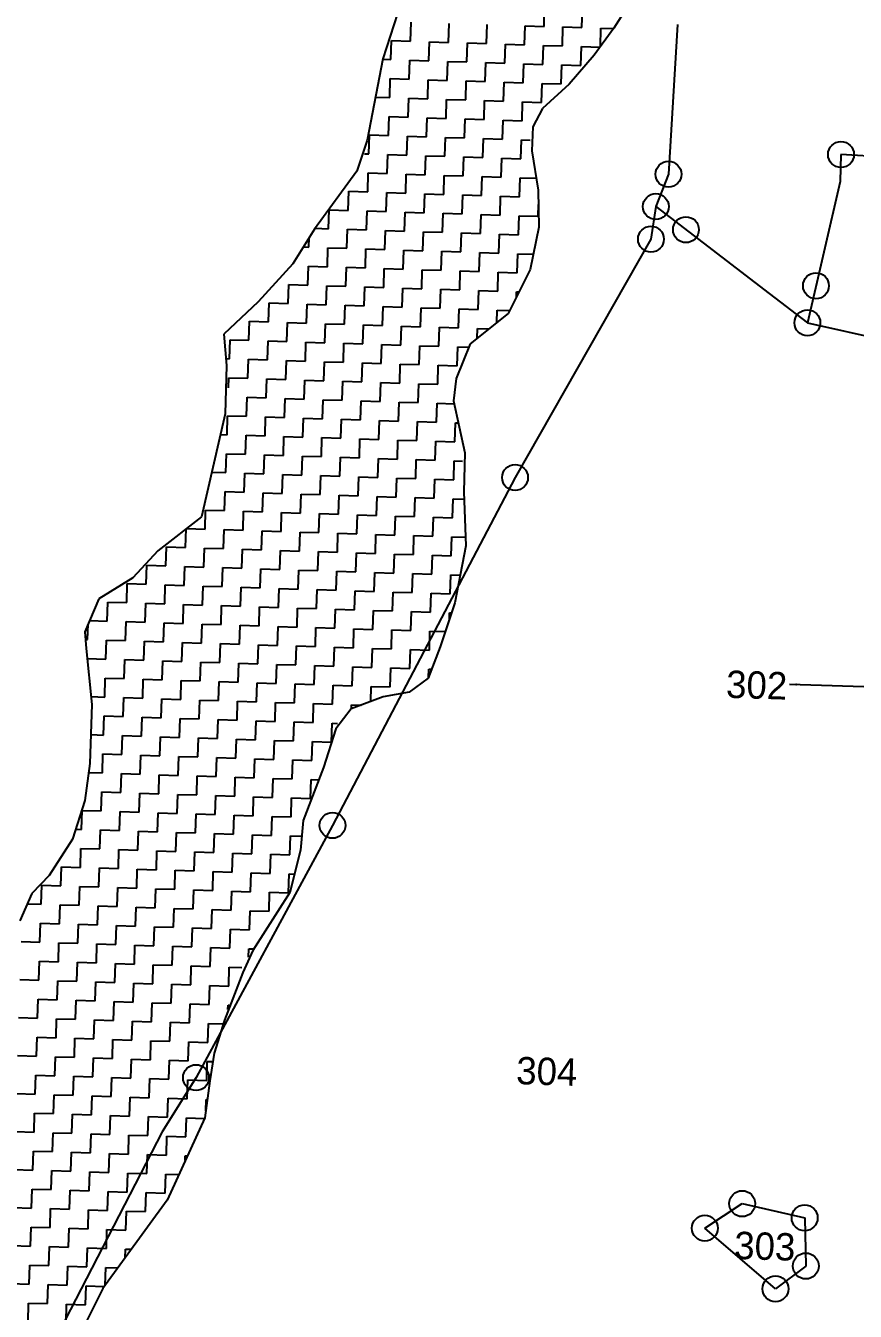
# Model space of a CAD drawing. Header units: metres. Extents: x 289133 to 292218, y 2093453 to 2100632.
# Drawn here: x 290566.1 to 290855.1, y 2094582.9 to 2095030.7 of the extents above; entities that cross this region are included whole.
import ezdxf
from ezdxf.enums import TextEntityAlignment as Align

# ---------------------------------------------------------------- set-up
doc = ezdxf.new("R2010")
doc.units = ezdxf.units.M
doc.header["$MEASUREMENT"] = 0
for name, color, linetype in [('POLY_HATCH', 12, 'Continuous'), ('POLY_PARCEL', 6, 'Continuous'), ('TEXT_PARCEL', 7, 'Continuous')]:
    doc.layers.add(name, color=color, linetype=linetype)
doc.styles.get("Standard").update_dxf_attribs({"font": 'simplex.shx'})
doc.styles.add('TEXT_MAP', font='', dxfattribs={"height": 1.8})
doc.styles.get('TEXT_MAP').set_extended_font_data('Kruti Dev 050')
doc.dimstyles.get("Standard").update_dxf_attribs({"dimtxt": 0.18, "dimasz": 0.18, "dimexe": 0.18, "dimexo": 0.0625, "dimgap": 0.09, "dimtad": 0, "dimtih": 1, "dimtoh": 1, "dimdec": 4, "dimzin": 0, "dimdsep": 46, "dimtxsty": 'Standard', "dimcen": 0.09, "dimadec": 0, "dimazin": 0, "dimtfac": 1, "dimtdec": 4, "dimtofl": 0, "dimtmove": 0, "dimatfit": 3, "dimfxl": 1, "dimtolj": 1, "dimtzin": 0, "dimarcsym": 0})

msp = doc.modelspace()

# ---------------------------------------------------------------- linework, layer by layer
for centre in [(290850.16, 2094985.79), (290790.04, 2094978.93), (290785.66, 2094967.67), (290783.96, 2094956.32), (290796.15, 2094959.62), (290841.44, 2094940.1), (290838.45, 2094927.2), (290736.61, 2094873.29), (290673.02, 2094752.16), (290625.47, 2094664.3), (290815.75, 2094620.41), (290837.51, 2094615.48), (290802.73, 2094611.87), (290837.88, 2094598.69), (290827.34, 2094590.75)]:
    msp.add_circle(centre, 4.51)
at = {"layer": 'POLY_HATCH'}
for p, q in [((290696.96, 2095038.88), (290690.53, 2095019.07)), ((290775.06, 2095036.18), (290770.99, 2095029.85)), ((290770.99, 2095029.85), (290764.23, 2095020.37)), ((290690.53, 2095019.07), (290685.12, 2094990.82)), ((290764.23, 2095020.37), (290755.51, 2095010.32)), ((290755.51, 2095010.32), (290746.2, 2095001.78)), ((290746.2, 2095001.78), (290742.77, 2094995.43)), ((290742.77, 2094995.43), (290742.5, 2094987.04)), ((290685.12, 2094990.82), (290681.54, 2094979.96)), ((290742.5, 2094987.04), (290744.66, 2094973.41)), ((290681.54, 2094979.96), (290666.7, 2094959.76)), ((290744.66, 2094973.41), (290744.9, 2094960.49)), ((290666.7, 2094959.76), (290659.21, 2094947.72)), ((290744.9, 2094960.49), (290741.85, 2094945.73)), ((290659.21, 2094947.72), (290647.17, 2094934.54)), ((290741.85, 2094945.73), (290734.26, 2094930.47)), ((290647.17, 2094934.54), (290635.19, 2094923.29)), ((290734.26, 2094930.47), (290721.01, 2094919.91)), ((290635.19, 2094923.29), (290636.13, 2094912.29)), ((290721.01, 2094919.91), (290716.11, 2094907.79)), ((290636.13, 2094912.29), (290635.6, 2094895.51)), ((290716.11, 2094907.79), (290715.22, 2094900.07)), ((290715.22, 2094900.07), (290719.17, 2094881.86)), ((290635.6, 2094895.51), (290627.37, 2094859.61)), ((290719.17, 2094881.86), (290718.74, 2094868.31)), ((290718.74, 2094868.31), (290719.44, 2094849.56)), ((290627.37, 2094859.61), (290612.14, 2094847.81)), ((290612.14, 2094847.81), (290603.44, 2094838.4)), ((290719.44, 2094849.56), (290715.59, 2094829.67)), ((290603.44, 2094838.4), (290591.58, 2094831.03)), ((290591.58, 2094831.03), (290586.7, 2094819.55)), ((290715.59, 2094829.67), (290710.58, 2094814.32)), ((290586.7, 2094819.55), (290587.16, 2094813.73)), ((290587.16, 2094813.73), (290589.14, 2094794.29)), ((290710.58, 2094814.32), (290706.36, 2094803.48)), ((290706.36, 2094803.48), (290699.75, 2094798.52)), ((290699.75, 2094798.52), (290690.65, 2094796.87)), ((290589.14, 2094794.29), (290588.49, 2094773.65)), ((290690.65, 2094796.87), (290679.54, 2094792.7)), ((290679.54, 2094792.7), (290674.15, 2094785.76)), ((290674.15, 2094785.76), (290669.85, 2094772.34)), ((290588.49, 2094773.65), (290586.79, 2094760.78)), ((290669.85, 2094772.34), (290662.81, 2094753.83)), ((290586.79, 2094760.78), (290582.49, 2094747.36)), ((290662.81, 2094753.83), (290661.84, 2094743.53)), ((290582.49, 2094747.36), (290574.34, 2094734.7)), ((290661.84, 2094743.53), (290658.15, 2094728.79)), ((290574.34, 2094734.7), (290568.33, 2094728.43)), ((290568.33, 2094728.43), (290564.15, 2094718.87)), ((290658.15, 2094728.79), (290645.24, 2094708.53)), ((290645.24, 2094708.53), (290641.77, 2094700.89)), ((290641.77, 2094700.89), (290635.43, 2094684.3)), ((290635.43, 2094684.3), (290631.84, 2094672.79)), ((290631.84, 2094672.79), (290630.24, 2094663.15)), ((290630.24, 2094663.15), (290628.55, 2094650.29)), ((290628.55, 2094650.29), (290615.37, 2094621.64)), ((290615.37, 2094621.64), (290593.04, 2094590.87)), ((290593.04, 2094590.87), (290570.3, 2094545.73))]:
    msp.add_line(p, q, dxfattribs=at)
at = {"layer": 'POLY_HATCH', "linetype": 'Continuous'}
for p, q in [((290746.7, 2095030.43), (290746.91, 2095037.05)), ((290759.93, 2095030.01), (290760.14, 2095036.63)), ((290700.19, 2095025.27), (290700.39, 2095031.89)), ((290713.42, 2095024.86), (290713.62, 2095031.47)), ((290726.65, 2095024.44), (290726.85, 2095031.05)), ((290739.88, 2095024.02), (290740.08, 2095030.64)), ((290740.08, 2095030.64), (290746.7, 2095030.43)), ((290753.11, 2095023.61), (290753.31, 2095030.22)), ((290753.31, 2095030.22), (290759.93, 2095030.01)), ((290766.34, 2095023.34), (290766.54, 2095029.81)), ((290766.54, 2095029.81), (290770.86, 2095029.67)), ((290693.36, 2095018.87), (290693.57, 2095025.48)), ((290693.57, 2095025.48), (290700.19, 2095025.27)), ((290706.59, 2095018.45), (290706.8, 2095025.06)), ((290706.8, 2095025.06), (290713.42, 2095024.86)), ((290719.82, 2095018.03), (290720.03, 2095024.65)), ((290720.03, 2095024.65), (290726.65, 2095024.44)), ((290733.05, 2095017.62), (290733.26, 2095024.23)), ((290733.26, 2095024.23), (290739.88, 2095024.02)), ((290746.28, 2095017.2), (290746.49, 2095023.82)), ((290746.49, 2095023.82), (290753.11, 2095023.61)), ((290759.51, 2095016.78), (290759.72, 2095023.4)), ((290759.72, 2095023.4), (290766.24, 2095023.19)), ((290690.5, 2095018.96), (290693.36, 2095018.87)), ((290699.77, 2095012.04), (290699.98, 2095018.66)), ((290699.98, 2095018.66), (290706.59, 2095018.45)), ((290713, 2095011.63), (290713.21, 2095018.24)), ((290713.21, 2095018.24), (290719.82, 2095018.03)), ((290726.23, 2095011.21), (290726.44, 2095017.82)), ((290726.44, 2095017.82), (290733.05, 2095017.62)), ((290739.46, 2095010.79), (290739.67, 2095017.41)), ((290739.67, 2095017.41), (290746.28, 2095017.2)), ((290752.69, 2095010.38), (290752.9, 2095016.99)), ((290752.9, 2095016.99), (290759.51, 2095016.78)), ((290692.95, 2095005.63), (290693.15, 2095012.25)), ((290693.15, 2095012.25), (290699.77, 2095012.04)), ((290706.18, 2095005.22), (290706.38, 2095011.83)), ((290706.38, 2095011.83), (290713, 2095011.63)), ((290719.41, 2095004.8), (290719.61, 2095011.42)), ((290719.61, 2095011.42), (290726.23, 2095011.21)), ((290732.64, 2095004.39), (290732.84, 2095011)), ((290732.84, 2095011), (290739.46, 2095010.79)), ((290745.87, 2095003.97), (290746.07, 2095010.59)), ((290746.07, 2095010.59), (290752.69, 2095010.38)), ((290687.98, 2095005.79), (290692.95, 2095005.63)), ((290699.35, 2094998.81), (290699.56, 2095005.43)), ((290699.56, 2095005.43), (290706.18, 2095005.22)), ((290712.58, 2094998.4), (290712.79, 2095005.01)), ((290712.79, 2095005.01), (290719.41, 2095004.8)), ((290725.81, 2094997.98), (290726.02, 2095004.59)), ((290726.02, 2095004.59), (290732.64, 2095004.39)), ((290739.04, 2094997.56), (290739.25, 2095004.18)), ((290739.25, 2095004.18), (290745.87, 2095003.97)), ((290692.53, 2094992.4), (290692.74, 2094999.02)), ((290692.74, 2094999.02), (290699.35, 2094998.81)), ((290705.76, 2094991.99), (290705.97, 2094998.6)), ((290705.97, 2094998.6), (290712.58, 2094998.4)), ((290718.99, 2094991.57), (290719.2, 2094998.19)), ((290719.2, 2094998.19), (290725.81, 2094997.98)), ((290732.22, 2094991.16), (290732.43, 2094997.77)), ((290732.43, 2094997.77), (290739.04, 2094997.56)), ((290685.71, 2094986), (290685.91, 2094992.61)), ((290685.91, 2094992.61), (290692.53, 2094992.4)), ((290698.94, 2094985.58), (290699.14, 2094992.2)), ((290699.14, 2094992.2), (290705.76, 2094991.99)), ((290712.17, 2094985.17), (290712.37, 2094991.78)), ((290712.37, 2094991.78), (290718.99, 2094991.57)), ((290725.4, 2094984.75), (290725.61, 2094991.36)), ((290725.61, 2094991.36), (290732.22, 2094991.16)), ((290738.63, 2094984.33), (290738.84, 2094990.95)), ((290738.84, 2094990.95), (290741.9, 2094990.85)), ((290684.2, 2094986.05), (290685.71, 2094986)), ((290692.11, 2094979.17), (290692.32, 2094985.79)), ((290692.32, 2094985.79), (290698.94, 2094985.58)), ((290705.34, 2094978.76), (290705.55, 2094985.37)), ((290705.55, 2094985.37), (290712.17, 2094985.17)), ((290718.57, 2094978.34), (290718.78, 2094984.96)), ((290718.78, 2094984.96), (290725.4, 2094984.75)), ((290731.8, 2094977.93), (290732.01, 2094984.54)), ((290732.01, 2094984.54), (290738.63, 2094984.33)), ((290685.29, 2094972.77), (290685.5, 2094979.38)), ((290685.5, 2094979.38), (290692.11, 2094979.17)), ((290698.52, 2094972.35), (290698.73, 2094978.97)), ((290698.73, 2094978.97), (290705.34, 2094978.76)), ((290711.75, 2094971.93), (290711.96, 2094978.55)), ((290711.96, 2094978.55), (290718.57, 2094978.34)), ((290724.98, 2094971.52), (290725.19, 2094978.13)), ((290725.19, 2094978.13), (290731.8, 2094977.93)), ((290738.21, 2094971.1), (290738.42, 2094977.72)), ((290738.42, 2094977.72), (290744, 2094977.54)), ((290678.47, 2094966.36), (290678.67, 2094972.98)), ((290678.67, 2094972.98), (290685.29, 2094972.77)), ((290691.7, 2094965.94), (290691.9, 2094972.56)), ((290691.9, 2094972.56), (290698.52, 2094972.35)), ((290704.93, 2094965.53), (290705.14, 2094972.14)), ((290705.14, 2094972.14), (290711.75, 2094971.93)), ((290718.16, 2094965.11), (290718.37, 2094971.73)), ((290718.37, 2094971.73), (290724.98, 2094971.52)), ((290731.39, 2094964.7), (290731.6, 2094971.31)), ((290731.6, 2094971.31), (290738.21, 2094971.1)), ((290671.64, 2094959.95), (290671.85, 2094966.57)), ((290671.85, 2094966.57), (290678.47, 2094966.36)), ((290684.87, 2094959.54), (290685.08, 2094966.15)), ((290685.08, 2094966.15), (290691.7, 2094965.94)), ((290698.1, 2094959.12), (290698.31, 2094965.74)), ((290698.31, 2094965.74), (290704.93, 2094965.53)), ((290711.33, 2094958.7), (290711.54, 2094965.32)), ((290711.54, 2094965.32), (290718.16, 2094965.11)), ((290724.56, 2094958.29), (290724.77, 2094964.9)), ((290724.77, 2094964.9), (290731.39, 2094964.7)), ((290737.79, 2094957.87), (290738, 2094964.49)), ((290738, 2094964.49), (290744.62, 2094964.28)), ((290744.62, 2094964.28), (290744.75, 2094968.45)), ((290666.95, 2094960.1), (290671.64, 2094959.95)), ((290678.05, 2094953.13), (290678.26, 2094959.75)), ((290678.26, 2094959.75), (290684.87, 2094959.54)), ((290664.82, 2094953.55), (290664.93, 2094956.91)), ((290691.28, 2094952.71), (290691.49, 2094959.33)), ((290691.49, 2094959.33), (290698.1, 2094959.12)), ((290704.51, 2094952.3), (290704.72, 2094958.91)), ((290704.72, 2094958.91), (290711.33, 2094958.7)), ((290717.74, 2094951.88), (290717.95, 2094958.5)), ((290717.95, 2094958.5), (290724.56, 2094958.29)), ((290730.97, 2094951.46), (290731.18, 2094958.08)), ((290731.18, 2094958.08), (290737.79, 2094957.87)), ((290662.87, 2094953.61), (290664.82, 2094953.55)), ((290671.23, 2094946.72), (290671.44, 2094953.34)), ((290671.44, 2094953.34), (290678.05, 2094953.13)), ((290684.46, 2094946.31), (290684.67, 2094952.92)), ((290684.67, 2094952.92), (290691.28, 2094952.71)), ((290697.69, 2094945.89), (290697.9, 2094952.51)), ((290697.9, 2094952.51), (290704.51, 2094952.3)), ((290710.92, 2094945.47), (290711.13, 2094952.09)), ((290711.13, 2094952.09), (290717.74, 2094951.88)), ((290724.15, 2094945.06), (290724.36, 2094951.67)), ((290724.36, 2094951.67), (290730.97, 2094951.46)), ((290737.38, 2094944.64), (290737.59, 2094951.26)), ((290737.59, 2094951.26), (290742.96, 2094951.09)), ((290664.4, 2094940.32), (290664.61, 2094946.93)), ((290664.61, 2094946.93), (290671.23, 2094946.72)), ((290677.63, 2094939.9), (290677.84, 2094946.51)), ((290677.84, 2094946.51), (290684.46, 2094946.31)), ((290690.86, 2094939.48), (290691.07, 2094946.1)), ((290691.07, 2094946.1), (290697.69, 2094945.89)), ((290704.09, 2094939.07), (290704.3, 2094945.68)), ((290704.3, 2094945.68), (290710.92, 2094945.47)), ((290717.32, 2094938.65), (290717.53, 2094945.27)), ((290717.53, 2094945.27), (290724.15, 2094945.06)), ((290730.56, 2094938.23), (290730.76, 2094944.85)), ((290730.76, 2094944.85), (290737.38, 2094944.64)), ((290657.58, 2094933.91), (290657.79, 2094940.52)), ((290657.79, 2094940.52), (290664.4, 2094940.32)), ((290670.81, 2094933.49), (290671.02, 2094940.11)), ((290671.02, 2094940.11), (290677.63, 2094939.9)), ((290684.04, 2094933.08), (290684.25, 2094939.69)), ((290684.25, 2094939.69), (290690.86, 2094939.48)), ((290697.27, 2094932.66), (290697.48, 2094939.28)), ((290697.48, 2094939.28), (290704.09, 2094939.07)), ((290710.5, 2094932.24), (290710.71, 2094938.86)), ((290710.71, 2094938.86), (290717.32, 2094938.65)), ((290723.73, 2094931.83), (290723.94, 2094938.44)), ((290723.94, 2094938.44), (290730.56, 2094938.23)), ((290737.11, 2094936.2), (290737.17, 2094938.03)), ((290737.17, 2094938.03), (290738.01, 2094938)), ((290650.76, 2094927.5), (290650.97, 2094934.12)), ((290650.97, 2094934.12), (290657.58, 2094933.91)), ((290663.99, 2094927.09), (290664.2, 2094933.7)), ((290664.2, 2094933.7), (290670.81, 2094933.49)), ((290677.22, 2094926.67), (290677.43, 2094933.28)), ((290677.43, 2094933.28), (290684.04, 2094933.08)), ((290690.45, 2094926.25), (290690.66, 2094932.87)), ((290690.66, 2094932.87), (290697.27, 2094932.66)), ((290703.68, 2094925.84), (290703.89, 2094932.45)), ((290703.89, 2094932.45), (290710.5, 2094932.24)), ((290716.91, 2094925.42), (290717.12, 2094932.04)), ((290717.12, 2094932.04), (290723.73, 2094931.83)), ((290730.21, 2094927.24), (290730.35, 2094931.62)), ((290730.35, 2094931.62), (290734.77, 2094931.48)), ((290643.93, 2094921.09), (290644.14, 2094927.71)), ((290644.14, 2094927.71), (290650.76, 2094927.5)), ((290657.16, 2094920.68), (290657.37, 2094927.29)), ((290657.37, 2094927.29), (290663.99, 2094927.09)), ((290670.39, 2094920.26), (290670.6, 2094926.88)), ((290670.6, 2094926.88), (290677.22, 2094926.67)), ((290683.62, 2094919.85), (290683.83, 2094926.46)), ((290683.83, 2094926.46), (290690.45, 2094926.25)), ((290696.86, 2094919.43), (290697.06, 2094926.05)), ((290697.06, 2094926.05), (290703.68, 2094925.84)), ((290710.09, 2094919.01), (290710.29, 2094925.63)), ((290710.29, 2094925.63), (290716.91, 2094925.42)), ((290723.42, 2094921.82), (290723.52, 2094925.21)), ((290723.52, 2094925.21), (290727.51, 2094925.09)), ((290637.11, 2094914.69), (290637.32, 2094921.3)), ((290637.32, 2094921.3), (290643.93, 2094921.09)), ((290650.34, 2094914.27), (290650.55, 2094920.89)), ((290650.55, 2094920.89), (290657.16, 2094920.68)), ((290663.57, 2094913.86), (290663.78, 2094920.47)), ((290663.78, 2094920.47), (290670.39, 2094920.26)), ((290676.8, 2094913.44), (290677.01, 2094920.05)), ((290677.01, 2094920.05), (290683.62, 2094919.85)), ((290690.03, 2094913.02), (290690.24, 2094919.64)), ((290690.24, 2094919.64), (290696.86, 2094919.43)), ((290703.26, 2094912.61), (290703.47, 2094919.22)), ((290703.47, 2094919.22), (290710.09, 2094919.01)), ((290716.49, 2094912.19), (290716.7, 2094918.81)), ((290716.7, 2094918.81), (290720.52, 2094918.69)), ((290635.92, 2094914.73), (290637.11, 2094914.69)), ((290643.52, 2094907.86), (290643.73, 2094914.48)), ((290643.73, 2094914.48), (290650.34, 2094914.27)), ((290656.75, 2094907.45), (290656.96, 2094914.06)), ((290656.96, 2094914.06), (290663.57, 2094913.86)), ((290669.98, 2094907.03), (290670.19, 2094913.65)), ((290670.19, 2094913.65), (290676.8, 2094913.44)), ((290683.21, 2094906.62), (290683.42, 2094913.23)), ((290683.42, 2094913.23), (290690.03, 2094913.02)), ((290696.44, 2094906.2), (290696.65, 2094912.81)), ((290696.65, 2094912.81), (290703.26, 2094912.61)), ((290709.67, 2094905.78), (290709.88, 2094912.4)), ((290709.88, 2094912.4), (290716.49, 2094912.19)), ((290636.79, 2094904.59), (290636.9, 2094908.07)), ((290636.9, 2094908.07), (290643.52, 2094907.86)), ((290649.92, 2094901.04), (290650.13, 2094907.66)), ((290650.13, 2094907.66), (290656.75, 2094907.45)), ((290663.15, 2094900.63), (290663.36, 2094907.24)), ((290663.36, 2094907.24), (290669.98, 2094907.03)), ((290676.39, 2094900.21), (290676.59, 2094906.82)), ((290676.59, 2094906.82), (290683.21, 2094906.62)), ((290689.62, 2094899.79), (290689.82, 2094906.41)), ((290689.82, 2094906.41), (290696.44, 2094906.2)), ((290702.85, 2094899.38), (290703.05, 2094905.99)), ((290703.05, 2094905.99), (290709.67, 2094905.78)), ((290643.1, 2094894.63), (290643.31, 2094901.25)), ((290643.31, 2094901.25), (290649.92, 2094901.04)), ((290656.33, 2094894.22), (290656.54, 2094900.83)), ((290656.54, 2094900.83), (290663.15, 2094900.63)), ((290669.56, 2094893.8), (290669.77, 2094900.42)), ((290669.77, 2094900.42), (290676.39, 2094900.21)), ((290682.79, 2094893.39), (290683, 2094900)), ((290683, 2094900), (290689.62, 2094899.79)), ((290696.02, 2094892.97), (290696.23, 2094899.58)), ((290696.23, 2094899.58), (290702.85, 2094899.38)), ((290709.25, 2094892.55), (290709.46, 2094899.17)), ((290709.46, 2094899.17), (290715.45, 2094898.98)), ((290636.28, 2094888.23), (290636.49, 2094894.84)), ((290636.49, 2094894.84), (290643.1, 2094894.63)), ((290649.51, 2094887.81), (290649.72, 2094894.43)), ((290649.72, 2094894.43), (290656.33, 2094894.22)), ((290662.74, 2094887.39), (290662.95, 2094894.01)), ((290662.95, 2094894.01), (290669.56, 2094893.8)), ((290675.97, 2094886.98), (290676.18, 2094893.59)), ((290676.18, 2094893.59), (290682.79, 2094893.39)), ((290689.2, 2094886.56), (290689.41, 2094893.18)), ((290689.41, 2094893.18), (290696.02, 2094892.97)), ((290702.43, 2094886.15), (290702.64, 2094892.76)), ((290702.64, 2094892.76), (290709.25, 2094892.55)), ((290633.95, 2094888.3), (290636.28, 2094888.23)), ((290715.66, 2094885.73), (290715.87, 2094892.34)), ((290715.87, 2094892.34), (290716.9, 2094892.31)), ((290642.69, 2094881.4), (290642.89, 2094888.02)), ((290642.89, 2094888.02), (290649.51, 2094887.81)), ((290655.92, 2094880.99), (290656.12, 2094887.6)), ((290656.12, 2094887.6), (290662.74, 2094887.39)), ((290669.15, 2094880.57), (290669.35, 2094887.19)), ((290669.35, 2094887.19), (290675.97, 2094886.98)), ((290682.38, 2094880.16), (290682.58, 2094886.77)), ((290682.58, 2094886.77), (290689.2, 2094886.56)), ((290695.61, 2094879.74), (290695.81, 2094886.35)), ((290695.81, 2094886.35), (290702.43, 2094886.15)), ((290708.84, 2094879.32), (290709.04, 2094885.94)), ((290709.04, 2094885.94), (290715.66, 2094885.73)), ((290635.86, 2094875), (290636.07, 2094881.61)), ((290636.07, 2094881.61), (290642.69, 2094881.4)), ((290649.09, 2094874.58), (290649.3, 2094881.2)), ((290649.3, 2094881.2), (290655.92, 2094880.99)), ((290662.32, 2094874.16), (290662.53, 2094880.78)), ((290662.53, 2094880.78), (290669.15, 2094880.57)), ((290675.55, 2094873.75), (290675.76, 2094880.36)), ((290675.76, 2094880.36), (290682.38, 2094880.16)), ((290688.78, 2094873.33), (290688.99, 2094879.95)), ((290688.99, 2094879.95), (290695.61, 2094879.74)), ((290702.01, 2094872.92), (290702.22, 2094879.53)), ((290702.22, 2094879.53), (290708.84, 2094879.32)), ((290715.24, 2094872.5), (290715.45, 2094879.11)), ((290715.45, 2094879.11), (290718.34, 2094879.02)), ((290630.93, 2094875.15), (290635.86, 2094875)), ((290642.27, 2094868.17), (290642.48, 2094874.79)), ((290642.48, 2094874.79), (290649.09, 2094874.58)), ((290655.5, 2094867.76), (290655.71, 2094874.37)), ((290655.71, 2094874.37), (290662.32, 2094874.16)), ((290668.73, 2094867.34), (290668.94, 2094873.96)), ((290668.94, 2094873.96), (290675.55, 2094873.75)), ((290681.96, 2094866.92), (290682.17, 2094873.54)), ((290682.17, 2094873.54), (290688.78, 2094873.33)), ((290695.19, 2094866.51), (290695.4, 2094873.12)), ((290695.4, 2094873.12), (290702.01, 2094872.92)), ((290708.42, 2094866.09), (290708.63, 2094872.71)), ((290708.63, 2094872.71), (290715.24, 2094872.5)), ((290635.45, 2094861.77), (290635.65, 2094868.38)), ((290635.65, 2094868.38), (290642.27, 2094868.17)), ((290648.68, 2094861.35), (290648.88, 2094867.97)), ((290648.88, 2094867.97), (290655.5, 2094867.76)), ((290661.91, 2094860.93), (290662.11, 2094867.55)), ((290662.11, 2094867.55), (290668.73, 2094867.34)), ((290675.14, 2094860.52), (290675.34, 2094867.13)), ((290675.34, 2094867.13), (290681.96, 2094866.92)), ((290688.37, 2094860.1), (290688.57, 2094866.72)), ((290688.57, 2094866.72), (290695.19, 2094866.51)), ((290701.6, 2094859.69), (290701.81, 2094866.3)), ((290701.81, 2094866.3), (290708.42, 2094866.09)), ((290714.83, 2094859.27), (290715.04, 2094865.88)), ((290715.04, 2094865.88), (290718.84, 2094865.76)), ((290628.62, 2094855.36), (290628.83, 2094861.97)), ((290628.83, 2094861.97), (290635.45, 2094861.77)), ((290641.85, 2094854.94), (290642.06, 2094861.56)), ((290642.06, 2094861.56), (290648.68, 2094861.35)), ((290655.08, 2094854.53), (290655.29, 2094861.14)), ((290655.29, 2094861.14), (290661.91, 2094860.93)), ((290668.31, 2094854.11), (290668.52, 2094860.73)), ((290668.52, 2094860.73), (290675.14, 2094860.52)), ((290681.54, 2094853.69), (290681.75, 2094860.31)), ((290681.75, 2094860.31), (290688.37, 2094860.1)), ((290694.77, 2094853.28), (290694.98, 2094859.89)), ((290694.98, 2094859.89), (290701.6, 2094859.69)), ((290708, 2094852.86), (290708.21, 2094859.48)), ((290708.21, 2094859.48), (290714.83, 2094859.27)), ((290621.8, 2094848.95), (290622, 2094855.45)), ((290622.15, 2094855.56), (290628.62, 2094855.36)), ((290635.03, 2094848.54), (290635.24, 2094855.15)), ((290635.24, 2094855.15), (290641.85, 2094854.94)), ((290648.26, 2094848.12), (290648.47, 2094854.74)), ((290648.47, 2094854.74), (290655.08, 2094854.53)), ((290661.49, 2094847.7), (290661.7, 2094854.32)), ((290661.7, 2094854.32), (290668.31, 2094854.11)), ((290674.72, 2094847.29), (290674.93, 2094853.9)), ((290674.93, 2094853.9), (290681.54, 2094853.69)), ((290687.95, 2094846.87), (290688.16, 2094853.49)), ((290688.16, 2094853.49), (290694.77, 2094853.28)), ((290701.18, 2094846.46), (290701.39, 2094853.07)), ((290701.39, 2094853.07), (290708, 2094852.86)), ((290714.41, 2094846.04), (290714.62, 2094852.65)), ((290714.62, 2094852.65), (290719.33, 2094852.51)), ((290614.98, 2094842.55), (290615.18, 2094849.16)), ((290615.18, 2094849.16), (290621.8, 2094848.95)), ((290628.21, 2094842.13), (290628.41, 2094848.74)), ((290628.41, 2094848.74), (290635.03, 2094848.54)), ((290641.44, 2094841.71), (290641.64, 2094848.33)), ((290641.64, 2094848.33), (290648.26, 2094848.12)), ((290654.67, 2094841.3), (290654.87, 2094847.91)), ((290654.87, 2094847.91), (290661.49, 2094847.7)), ((290667.9, 2094840.88), (290668.1, 2094847.5)), ((290668.1, 2094847.5), (290674.72, 2094847.29)), ((290681.13, 2094840.46), (290681.34, 2094847.08)), ((290681.34, 2094847.08), (290687.95, 2094846.87)), ((290694.36, 2094840.05), (290694.57, 2094846.66)), ((290694.57, 2094846.66), (290701.18, 2094846.46)), ((290707.59, 2094839.63), (290707.8, 2094846.25)), ((290707.8, 2094846.25), (290714.41, 2094846.04)), ((290608.15, 2094836.14), (290608.36, 2094842.75)), ((290608.36, 2094842.75), (290614.98, 2094842.55)), ((290621.38, 2094835.72), (290621.59, 2094842.34)), ((290621.59, 2094842.34), (290628.21, 2094842.13)), ((290634.61, 2094835.31), (290634.82, 2094841.92)), ((290634.82, 2094841.92), (290641.44, 2094841.71)), ((290647.84, 2094834.89), (290648.05, 2094841.5)), ((290648.05, 2094841.5), (290654.67, 2094841.3)), ((290661.07, 2094834.47), (290661.28, 2094841.09)), ((290661.28, 2094841.09), (290667.9, 2094840.88)), ((290674.3, 2094834.06), (290674.51, 2094840.67)), ((290674.51, 2094840.67), (290681.13, 2094840.46)), ((290687.53, 2094833.64), (290687.74, 2094840.26)), ((290687.74, 2094840.26), (290694.36, 2094840.05)), ((290700.76, 2094833.22), (290700.97, 2094839.84)), ((290700.97, 2094839.84), (290707.59, 2094839.63)), ((290713.99, 2094832.81), (290714.2, 2094839.42)), ((290714.2, 2094839.42), (290717.46, 2094839.32)), ((290601.33, 2094829.73), (290601.54, 2094836.35)), ((290601.54, 2094836.35), (290608.15, 2094836.14)), ((290614.56, 2094829.32), (290614.77, 2094835.93)), ((290614.77, 2094835.93), (290621.38, 2094835.72)), ((290627.79, 2094828.9), (290628, 2094835.51)), ((290628, 2094835.51), (290634.61, 2094835.31)), ((290641.02, 2094828.48), (290641.23, 2094835.1)), ((290641.23, 2094835.1), (290647.84, 2094834.89)), ((290654.25, 2094828.07), (290654.46, 2094834.68)), ((290654.46, 2094834.68), (290661.07, 2094834.47)), ((290594.51, 2094823.32), (290594.71, 2094829.94)), ((290594.71, 2094829.94), (290601.33, 2094829.73)), ((290667.48, 2094827.65), (290667.69, 2094834.27)), ((290667.69, 2094834.27), (290674.3, 2094834.06)), ((290680.71, 2094827.23), (290680.92, 2094833.85)), ((290680.92, 2094833.85), (290687.53, 2094833.64)), ((290693.94, 2094826.82), (290694.15, 2094833.43)), ((290694.15, 2094833.43), (290700.76, 2094833.22)), ((290707.17, 2094826.4), (290707.38, 2094833.02)), ((290707.38, 2094833.02), (290713.99, 2094832.81)), ((290607.74, 2094822.91), (290607.94, 2094829.52)), ((290607.94, 2094829.52), (290614.56, 2094829.32)), ((290620.97, 2094822.49), (290621.17, 2094829.11)), ((290621.17, 2094829.11), (290627.79, 2094828.9)), ((290634.2, 2094822.08), (290634.4, 2094828.69)), ((290634.4, 2094828.69), (290641.02, 2094828.48)), ((290647.43, 2094821.66), (290647.64, 2094828.27)), ((290647.64, 2094828.27), (290654.25, 2094828.07)), ((290660.66, 2094821.24), (290660.87, 2094827.86)), ((290660.87, 2094827.86), (290667.48, 2094827.65)), ((290673.89, 2094820.83), (290674.1, 2094827.44)), ((290674.1, 2094827.44), (290680.71, 2094827.23)), ((290687.12, 2094820.41), (290687.33, 2094827.03)), ((290687.33, 2094827.03), (290693.94, 2094826.82)), ((290700.35, 2094819.99), (290700.56, 2094826.61)), ((290700.56, 2094826.61), (290707.17, 2094826.4)), ((290713.72, 2094823.93), (290713.79, 2094826.19)), ((290713.79, 2094826.19), (290714.45, 2094826.17)), ((290587.68, 2094816.92), (290587.85, 2094822.25)), ((290588.39, 2094823.52), (290594.51, 2094823.32)), ((290600.91, 2094816.5), (290601.12, 2094823.12)), ((290601.12, 2094823.12), (290607.74, 2094822.91)), ((290614.14, 2094816.09), (290614.35, 2094822.7)), ((290614.35, 2094822.7), (290620.97, 2094822.49)), ((290627.37, 2094815.67), (290627.58, 2094822.28)), ((290627.58, 2094822.28), (290634.2, 2094822.08)), ((290640.6, 2094815.25), (290640.81, 2094821.87)), ((290640.81, 2094821.87), (290647.43, 2094821.66)), ((290653.83, 2094814.84), (290654.04, 2094821.45)), ((290654.04, 2094821.45), (290660.66, 2094821.24)), ((290667.06, 2094814.42), (290667.27, 2094821.04)), ((290667.27, 2094821.04), (290673.89, 2094820.83)), ((290586.91, 2094816.94), (290587.68, 2094816.92)), ((290594.09, 2094810.09), (290594.3, 2094816.71)), ((290594.3, 2094816.71), (290600.91, 2094816.5)), ((290680.29, 2094814), (290680.5, 2094820.62)), ((290680.5, 2094820.62), (290687.12, 2094820.41)), ((290693.52, 2094813.59), (290693.73, 2094820.2)), ((290693.73, 2094820.2), (290700.35, 2094819.99)), ((290706.76, 2094813.17), (290706.96, 2094819.79)), ((290706.96, 2094819.79), (290712.31, 2094819.62)), ((290607.32, 2094809.68), (290607.53, 2094816.29)), ((290607.53, 2094816.29), (290614.14, 2094816.09)), ((290620.55, 2094809.26), (290620.76, 2094815.88)), ((290620.76, 2094815.88), (290627.37, 2094815.67)), ((290633.78, 2094808.85), (290633.99, 2094815.46)), ((290633.99, 2094815.46), (290640.6, 2094815.25)), ((290647.01, 2094808.43), (290647.22, 2094815.04)), ((290647.22, 2094815.04), (290653.83, 2094814.84)), ((290660.24, 2094808.01), (290660.45, 2094814.63)), ((290660.45, 2094814.63), (290667.06, 2094814.42)), ((290673.47, 2094807.6), (290673.68, 2094814.21)), ((290673.68, 2094814.21), (290680.29, 2094814)), ((290686.7, 2094807.18), (290686.91, 2094813.8)), ((290686.91, 2094813.8), (290693.52, 2094813.59)), ((290699.93, 2094806.76), (290700.14, 2094813.38)), ((290700.14, 2094813.38), (290706.76, 2094813.17)), ((290587.51, 2094810.3), (290594.09, 2094810.09)), ((290600.5, 2094803.27), (290600.7, 2094809.89)), ((290600.7, 2094809.89), (290607.32, 2094809.68)), ((290613.73, 2094802.85), (290613.93, 2094809.47)), ((290613.93, 2094809.47), (290620.55, 2094809.26)), ((290626.96, 2094802.44), (290627.17, 2094809.05)), ((290627.17, 2094809.05), (290633.78, 2094808.85)), ((290640.19, 2094802.02), (290640.4, 2094808.64)), ((290640.4, 2094808.64), (290647.01, 2094808.43)), ((290653.42, 2094801.61), (290653.63, 2094808.22)), ((290653.63, 2094808.22), (290660.24, 2094808.01)), ((290666.65, 2094801.19), (290666.86, 2094807.8)), ((290666.86, 2094807.8), (290673.47, 2094807.6)), ((290593.67, 2094796.86), (290593.88, 2094803.48)), ((290593.88, 2094803.48), (290600.5, 2094803.27)), ((290606.9, 2094796.45), (290607.11, 2094803.06)), ((290607.11, 2094803.06), (290613.73, 2094802.85)), ((290679.88, 2094800.77), (290680.09, 2094807.39)), ((290680.09, 2094807.39), (290686.7, 2094807.18)), ((290693.11, 2094800.36), (290693.32, 2094806.97)), ((290693.32, 2094806.97), (290699.93, 2094806.76)), ((290706.46, 2094803.72), (290706.55, 2094806.56)), ((290706.55, 2094806.56), (290707.55, 2094806.52)), ((290620.13, 2094796.03), (290620.34, 2094802.65)), ((290620.34, 2094802.65), (290626.96, 2094802.44)), ((290633.36, 2094795.62), (290633.57, 2094802.23)), ((290633.57, 2094802.23), (290640.19, 2094802.02)), ((290646.59, 2094795.2), (290646.8, 2094801.81)), ((290646.8, 2094801.81), (290653.42, 2094801.61)), ((290659.82, 2094794.78), (290660.03, 2094801.4)), ((290660.03, 2094801.4), (290666.65, 2094801.19)), ((290673.06, 2094794.37), (290673.26, 2094800.98)), ((290673.26, 2094800.98), (290679.88, 2094800.77)), ((290686.33, 2094795.25), (290686.49, 2094800.57)), ((290686.49, 2094800.57), (290693.11, 2094800.36)), ((290588.86, 2094797.02), (290593.67, 2094796.86)), ((290600.08, 2094790.04), (290600.29, 2094796.66)), ((290600.29, 2094796.66), (290606.9, 2094796.45)), ((290613.31, 2094789.62), (290613.52, 2094796.24)), ((290613.52, 2094796.24), (290620.13, 2094796.03)), ((290626.54, 2094789.21), (290626.75, 2094795.82)), ((290626.75, 2094795.82), (290633.36, 2094795.62)), ((290639.77, 2094788.79), (290639.98, 2094795.41)), ((290639.98, 2094795.41), (290646.59, 2094795.2)), ((290653, 2094788.38), (290653.21, 2094794.99)), ((290653.21, 2094794.99), (290659.82, 2094794.78)), ((290666.23, 2094787.96), (290666.44, 2094794.57)), ((290666.44, 2094794.57), (290673.06, 2094794.37)), ((290679.63, 2094792.73), (290679.67, 2094794.16)), ((290679.67, 2094794.16), (290683.14, 2094794.05)), ((290593.26, 2094783.63), (290593.47, 2094790.25)), ((290593.47, 2094790.25), (290600.08, 2094790.04)), ((290606.49, 2094783.22), (290606.7, 2094789.83)), ((290606.7, 2094789.83), (290613.31, 2094789.62)), ((290619.72, 2094782.8), (290619.93, 2094789.42)), ((290619.93, 2094789.42), (290626.54, 2094789.21)), ((290632.95, 2094782.38), (290633.16, 2094789)), ((290633.16, 2094789), (290639.77, 2094788.79)), ((290646.18, 2094781.97), (290646.39, 2094788.58)), ((290646.39, 2094788.58), (290653, 2094788.38)), ((290659.41, 2094781.55), (290659.62, 2094788.17)), ((290659.62, 2094788.17), (290666.23, 2094787.96)), ((290672.64, 2094781.14), (290672.85, 2094787.75)), ((290672.85, 2094787.75), (290674.77, 2094787.69)), ((290588.81, 2094783.77), (290593.26, 2094783.63)), ((290599.66, 2094776.81), (290599.87, 2094783.43)), ((290599.87, 2094783.43), (290606.49, 2094783.22)), ((290612.89, 2094776.39), (290613.1, 2094783.01)), ((290613.1, 2094783.01), (290619.72, 2094782.8)), ((290626.12, 2094775.98), (290626.33, 2094782.59)), ((290626.33, 2094782.59), (290632.95, 2094782.38)), ((290639.35, 2094775.56), (290639.56, 2094782.18)), ((290639.56, 2094782.18), (290646.18, 2094781.97)), ((290652.59, 2094775.15), (290652.79, 2094781.76)), ((290652.79, 2094781.76), (290659.41, 2094781.55)), ((290665.82, 2094774.73), (290666.02, 2094781.34)), ((290666.02, 2094781.34), (290672.64, 2094781.14)), ((290592.84, 2094770.4), (290593.05, 2094777.02)), ((290593.05, 2094777.02), (290599.66, 2094776.81)), ((290606.07, 2094769.99), (290606.28, 2094776.6)), ((290606.28, 2094776.6), (290612.89, 2094776.39)), ((290619.3, 2094769.57), (290619.51, 2094776.19)), ((290619.51, 2094776.19), (290626.12, 2094775.98)), ((290632.53, 2094769.15), (290632.74, 2094775.77)), ((290632.74, 2094775.77), (290639.35, 2094775.56)), ((290645.76, 2094768.74), (290645.97, 2094775.35)), ((290645.97, 2094775.35), (290652.59, 2094775.15)), ((290658.99, 2094768.32), (290659.2, 2094774.94)), ((290659.2, 2094774.94), (290665.82, 2094774.73)), ((290588.39, 2094770.54), (290592.84, 2094770.4)), ((290599.25, 2094763.58), (290599.46, 2094770.2)), ((290599.46, 2094770.2), (290606.07, 2094769.99)), ((290612.48, 2094763.16), (290612.69, 2094769.78)), ((290612.69, 2094769.78), (290619.3, 2094769.57)), ((290625.71, 2094762.75), (290625.92, 2094769.36)), ((290625.92, 2094769.36), (290632.53, 2094769.15)), ((290638.94, 2094762.33), (290639.15, 2094768.95)), ((290639.15, 2094768.95), (290645.76, 2094768.74)), ((290652.17, 2094761.91), (290652.38, 2094768.53)), ((290652.38, 2094768.53), (290658.99, 2094768.32)), ((290665.4, 2094761.5), (290665.61, 2094768.11)), ((290665.61, 2094768.11), (290668.22, 2094768.03)), ((290592.42, 2094757.17), (290592.63, 2094763.79)), ((290592.63, 2094763.79), (290599.25, 2094763.58)), ((290605.65, 2094756.76), (290605.86, 2094763.37)), ((290605.86, 2094763.37), (290612.48, 2094763.16)), ((290618.89, 2094756.34), (290619.09, 2094762.96)), ((290619.09, 2094762.96), (290625.71, 2094762.75)), ((290632.12, 2094755.92), (290632.32, 2094762.54)), ((290632.32, 2094762.54), (290638.94, 2094762.33)), ((290645.35, 2094755.51), (290645.55, 2094762.12)), ((290645.55, 2094762.12), (290652.17, 2094761.91)), ((290658.58, 2094755.09), (290658.78, 2094761.71)), ((290658.78, 2094761.71), (290665.4, 2094761.5)), ((290585.6, 2094750.77), (290585.81, 2094757.38)), ((290585.81, 2094757.38), (290592.42, 2094757.17)), ((290598.83, 2094750.35), (290599.04, 2094756.96)), ((290599.04, 2094756.96), (290605.65, 2094756.76)), ((290612.06, 2094749.93), (290612.27, 2094756.55)), ((290612.27, 2094756.55), (290618.89, 2094756.34)), ((290625.29, 2094749.52), (290625.5, 2094756.13)), ((290625.5, 2094756.13), (290632.12, 2094755.92)), ((290638.52, 2094749.1), (290638.73, 2094755.72)), ((290638.73, 2094755.72), (290645.35, 2094755.51)), ((290651.75, 2094748.68), (290651.96, 2094755.3)), ((290651.96, 2094755.3), (290658.58, 2094755.09)), ((290583.6, 2094750.83), (290585.6, 2094750.77)), ((290592.01, 2094743.94), (290592.22, 2094750.56)), ((290592.22, 2094750.56), (290598.83, 2094750.35)), ((290605.24, 2094743.53), (290605.45, 2094750.14)), ((290605.45, 2094750.14), (290612.06, 2094749.93)), ((290618.47, 2094743.11), (290618.68, 2094749.73)), ((290618.68, 2094749.73), (290625.29, 2094749.52)), ((290631.7, 2094742.69), (290631.91, 2094749.31)), ((290631.91, 2094749.31), (290638.52, 2094749.1)), ((290644.93, 2094742.28), (290645.14, 2094748.89)), ((290645.14, 2094748.89), (290651.75, 2094748.68)), ((290658.16, 2094741.86), (290658.37, 2094748.48)), ((290658.37, 2094748.48), (290662.3, 2094748.35)), ((290585.18, 2094737.54), (290585.39, 2094744.15)), ((290585.39, 2094744.15), (290592.01, 2094743.94)), ((290598.42, 2094737.12), (290598.62, 2094743.73)), ((290598.62, 2094743.73), (290605.24, 2094743.53)), ((290611.65, 2094736.7), (290611.85, 2094743.32)), ((290611.85, 2094743.32), (290618.47, 2094743.11)), ((290624.88, 2094736.29), (290625.08, 2094742.9)), ((290625.08, 2094742.9), (290631.7, 2094742.69)), ((290638.11, 2094735.87), (290638.31, 2094742.49)), ((290638.31, 2094742.49), (290644.93, 2094742.28)), ((290651.34, 2094735.45), (290651.54, 2094742.07)), ((290651.54, 2094742.07), (290658.16, 2094741.86)), ((290578.36, 2094731.13), (290578.57, 2094737.74)), ((290578.57, 2094737.74), (290585.18, 2094737.54)), ((290591.59, 2094730.71), (290591.8, 2094737.33)), ((290591.8, 2094737.33), (290598.42, 2094737.12)), ((290604.82, 2094730.3), (290605.03, 2094736.91)), ((290605.03, 2094736.91), (290611.65, 2094736.7)), ((290618.05, 2094729.88), (290618.26, 2094736.5)), ((290618.26, 2094736.5), (290624.88, 2094736.29)), ((290631.28, 2094729.46), (290631.49, 2094736.08)), ((290631.49, 2094736.08), (290638.11, 2094735.87)), ((290644.51, 2094729.05), (290644.72, 2094735.66)), ((290644.72, 2094735.66), (290651.34, 2094735.45)), ((290657.74, 2094728.63), (290657.95, 2094735.25)), ((290657.95, 2094735.25), (290659.75, 2094735.19)), ((290571.54, 2094724.72), (290571.75, 2094731.34)), ((290571.75, 2094731.34), (290578.36, 2094731.13)), ((290584.77, 2094724.31), (290584.98, 2094730.92)), ((290584.98, 2094730.92), (290591.59, 2094730.71)), ((290598, 2094723.89), (290598.21, 2094730.5)), ((290598.21, 2094730.5), (290604.82, 2094730.3)), ((290611.23, 2094723.47), (290611.44, 2094730.09)), ((290611.44, 2094730.09), (290618.05, 2094729.88)), ((290624.46, 2094723.06), (290624.67, 2094729.67)), ((290624.67, 2094729.67), (290631.28, 2094729.46)), ((290637.69, 2094722.64), (290637.9, 2094729.26)), ((290637.9, 2094729.26), (290644.51, 2094729.05)), ((290650.92, 2094722.22), (290651.13, 2094728.84)), ((290651.13, 2094728.84), (290657.74, 2094728.63)), ((290566.78, 2094724.87), (290571.54, 2094724.72)), ((290577.95, 2094717.9), (290578.15, 2094724.51)), ((290578.15, 2094724.51), (290584.77, 2094724.31)), ((290591.18, 2094717.48), (290591.38, 2094724.1)), ((290591.38, 2094724.1), (290598, 2094723.89)), ((290604.41, 2094717.07), (290604.61, 2094723.68)), ((290604.61, 2094723.68), (290611.23, 2094723.47)), ((290617.64, 2094716.65), (290617.84, 2094723.26)), ((290617.84, 2094723.26), (290624.46, 2094723.06)), ((290630.87, 2094716.23), (290631.07, 2094722.85)), ((290631.07, 2094722.85), (290637.69, 2094722.64)), ((290644.1, 2094715.82), (290644.3, 2094722.43)), ((290644.3, 2094722.43), (290650.92, 2094722.22)), ((290571.12, 2094711.49), (290571.33, 2094718.11)), ((290571.33, 2094718.11), (290577.95, 2094717.9)), ((290584.35, 2094711.08), (290584.56, 2094717.69)), ((290584.56, 2094717.69), (290591.18, 2094717.48)), ((290597.58, 2094710.66), (290597.79, 2094717.27)), ((290597.79, 2094717.27), (290604.41, 2094717.07)), ((290610.81, 2094710.24), (290611.02, 2094716.86)), ((290611.02, 2094716.86), (290617.64, 2094716.65)), ((290624.04, 2094709.83), (290624.25, 2094716.44)), ((290624.25, 2094716.44), (290630.87, 2094716.23)), ((290637.27, 2094709.41), (290637.48, 2094716.03)), ((290637.48, 2094716.03), (290644.1, 2094715.82)), ((290564.51, 2094711.7), (290571.12, 2094711.49)), ((290577.53, 2094704.67), (290577.74, 2094711.28)), ((290577.74, 2094711.28), (290584.35, 2094711.08)), ((290590.76, 2094704.25), (290590.97, 2094710.87)), ((290590.97, 2094710.87), (290597.58, 2094710.66)), ((290603.99, 2094703.84), (290604.2, 2094710.45)), ((290604.2, 2094710.45), (290610.81, 2094710.24)), ((290617.22, 2094703.42), (290617.43, 2094710.03)), ((290617.43, 2094710.03), (290624.04, 2094709.83)), ((290630.45, 2094703), (290630.66, 2094709.62)), ((290630.66, 2094709.62), (290637.27, 2094709.41)), ((290643.8, 2094706.27), (290643.89, 2094709.2)), ((290643.89, 2094709.2), (290645.63, 2094709.15)), ((290570.71, 2094698.26), (290570.91, 2094704.88)), ((290570.91, 2094704.88), (290577.53, 2094704.67)), ((290583.94, 2094697.84), (290584.14, 2094704.46)), ((290584.14, 2094704.46), (290590.76, 2094704.25)), ((290597.17, 2094697.43), (290597.37, 2094704.04)), ((290597.37, 2094704.04), (290603.99, 2094703.84)), ((290610.4, 2094697.01), (290610.6, 2094703.63)), ((290610.6, 2094703.63), (290617.22, 2094703.42)), ((290623.63, 2094696.6), (290623.84, 2094703.21)), ((290623.84, 2094703.21), (290630.45, 2094703)), ((290636.86, 2094696.18), (290637.07, 2094702.79)), ((290637.07, 2094702.79), (290641.49, 2094702.66)), ((290564.09, 2094698.47), (290570.71, 2094698.26)), ((290577.11, 2094691.44), (290577.32, 2094698.05)), ((290577.32, 2094698.05), (290583.94, 2094697.84)), ((290590.34, 2094691.02), (290590.55, 2094697.64)), ((290590.55, 2094697.64), (290597.17, 2094697.43)), ((290603.57, 2094690.61), (290603.78, 2094697.22)), ((290603.78, 2094697.22), (290610.4, 2094697.01)), ((290616.8, 2094690.19), (290617.01, 2094696.8)), ((290617.01, 2094696.8), (290623.63, 2094696.6)), ((290630.03, 2094689.77), (290630.24, 2094696.39)), ((290630.24, 2094696.39), (290636.86, 2094696.18)), ((290570.29, 2094685.03), (290570.5, 2094691.65)), ((290570.5, 2094691.65), (290577.11, 2094691.44)), ((290583.52, 2094684.61), (290583.73, 2094691.23)), ((290583.73, 2094691.23), (290590.34, 2094691.02)), ((290596.75, 2094684.2), (290596.96, 2094690.81)), ((290596.96, 2094690.81), (290603.57, 2094690.61)), ((290609.98, 2094683.78), (290610.19, 2094690.4)), ((290610.19, 2094690.4), (290616.8, 2094690.19)), ((290623.21, 2094683.37), (290623.42, 2094689.98)), ((290623.42, 2094689.98), (290630.03, 2094689.77)), ((290636.6, 2094688.06), (290636.65, 2094689.56)), ((290636.65, 2094689.56), (290637.07, 2094689.55)), ((290563.67, 2094685.24), (290570.29, 2094685.03)), ((290576.7, 2094678.21), (290576.9, 2094684.82)), ((290576.9, 2094684.82), (290583.52, 2094684.61)), ((290589.93, 2094677.79), (290590.13, 2094684.41)), ((290590.13, 2094684.41), (290596.75, 2094684.2)), ((290603.16, 2094677.37), (290603.37, 2094683.99)), ((290603.37, 2094683.99), (290609.98, 2094683.78)), ((290616.39, 2094676.96), (290616.6, 2094683.57)), ((290616.6, 2094683.57), (290623.21, 2094683.37)), ((290629.62, 2094676.54), (290629.83, 2094683.16)), ((290629.83, 2094683.16), (290635.02, 2094682.99)), ((290569.87, 2094671.8), (290570.08, 2094678.42)), ((290570.08, 2094678.42), (290576.7, 2094678.21)), ((290583.1, 2094671.38), (290583.31, 2094678)), ((290583.31, 2094678), (290589.93, 2094677.79)), ((290596.33, 2094670.97), (290596.54, 2094677.58)), ((290596.54, 2094677.58), (290603.16, 2094677.37)), ((290609.56, 2094670.55), (290609.77, 2094677.17)), ((290609.77, 2094677.17), (290616.39, 2094676.96)), ((290622.79, 2094670.14), (290623, 2094676.75)), ((290623, 2094676.75), (290629.62, 2094676.54)), ((290563.26, 2094672.01), (290569.87, 2094671.8)), ((290576.28, 2094664.98), (290576.49, 2094671.59)), ((290576.49, 2094671.59), (290583.1, 2094671.38)), ((290589.51, 2094664.56), (290589.72, 2094671.18)), ((290589.72, 2094671.18), (290596.33, 2094670.97)), ((290602.74, 2094664.14), (290602.95, 2094670.76)), ((290602.95, 2094670.76), (290609.56, 2094670.55)), ((290615.97, 2094663.73), (290616.18, 2094670.34)), ((290616.18, 2094670.34), (290622.79, 2094670.14)), ((290629.2, 2094663.31), (290629.41, 2094669.93)), ((290629.41, 2094669.93), (290631.13, 2094669.87)), ((290569.46, 2094658.57), (290569.67, 2094665.19)), ((290569.67, 2094665.19), (290576.28, 2094664.98)), ((290582.69, 2094658.15), (290582.9, 2094664.77)), ((290582.9, 2094664.77), (290589.51, 2094664.56)), ((290595.92, 2094657.74), (290596.13, 2094664.35)), ((290596.13, 2094664.35), (290602.74, 2094664.14)), ((290609.15, 2094657.32), (290609.36, 2094663.94)), ((290609.36, 2094663.94), (290615.97, 2094663.73)), ((290622.38, 2094656.91), (290622.59, 2094663.52)), ((290622.59, 2094663.52), (290629.2, 2094663.31)), ((290562.84, 2094658.78), (290569.46, 2094658.57)), ((290575.86, 2094651.75), (290576.07, 2094658.36)), ((290576.07, 2094658.36), (290582.69, 2094658.15)), ((290589.09, 2094651.33), (290589.3, 2094657.95)), ((290589.3, 2094657.95), (290595.92, 2094657.74)), ((290602.32, 2094650.91), (290602.53, 2094657.53)), ((290602.53, 2094657.53), (290609.15, 2094657.32)), ((290615.55, 2094650.5), (290615.76, 2094657.11)), ((290615.76, 2094657.11), (290622.38, 2094656.91)), ((290628.87, 2094652.74), (290628.99, 2094656.7)), ((290628.99, 2094656.7), (290629.39, 2094656.68)), ((290569.04, 2094645.34), (290569.25, 2094651.95)), ((290569.25, 2094651.95), (290575.86, 2094651.75)), ((290582.27, 2094644.92), (290582.48, 2094651.54)), ((290582.48, 2094651.54), (290589.09, 2094651.33)), ((290595.5, 2094644.51), (290595.71, 2094651.12)), ((290595.71, 2094651.12), (290602.32, 2094650.91)), ((290608.73, 2094644.09), (290608.94, 2094650.71)), ((290608.94, 2094650.71), (290615.55, 2094650.5)), ((290621.96, 2094643.67), (290622.17, 2094650.29)), ((290622.17, 2094650.29), (290628.45, 2094650.09)), ((290562.43, 2094645.55), (290569.04, 2094645.34)), ((290575.45, 2094638.52), (290575.66, 2094645.13)), ((290575.66, 2094645.13), (290582.27, 2094644.92)), ((290588.68, 2094638.1), (290588.89, 2094644.72)), ((290588.89, 2094644.72), (290595.5, 2094644.51)), ((290601.91, 2094637.68), (290602.12, 2094644.3)), ((290602.12, 2094644.3), (290608.73, 2094644.09)), ((290615.14, 2094637.27), (290615.35, 2094643.88)), ((290615.35, 2094643.88), (290621.96, 2094643.67)), ((290568.62, 2094632.11), (290568.83, 2094638.72)), ((290568.83, 2094638.72), (290575.45, 2094638.52)), ((290581.85, 2094631.69), (290582.06, 2094638.31)), ((290582.06, 2094638.31), (290588.68, 2094638.1)), ((290595.09, 2094631.28), (290595.29, 2094637.89)), ((290595.29, 2094637.89), (290601.91, 2094637.68)), ((290608.32, 2094630.86), (290608.52, 2094637.48)), ((290608.52, 2094637.48), (290615.14, 2094637.27)), ((290621.7, 2094635.41), (290621.75, 2094637.06)), ((290621.75, 2094637.06), (290622.45, 2094637.04)), ((290562.01, 2094632.32), (290568.62, 2094632.11)), ((290575.03, 2094625.29), (290575.24, 2094631.9)), ((290575.24, 2094631.9), (290581.85, 2094631.69)), ((290588.26, 2094624.87), (290588.47, 2094631.49)), ((290588.47, 2094631.49), (290595.09, 2094631.28)), ((290601.49, 2094624.45), (290601.7, 2094631.07)), ((290601.7, 2094631.07), (290608.32, 2094630.86)), ((290614.72, 2094624.04), (290614.93, 2094630.65)), ((290614.93, 2094630.65), (290619.45, 2094630.51)), ((290568.21, 2094618.88), (290568.42, 2094625.49)), ((290568.42, 2094625.49), (290575.03, 2094625.29)), ((290581.44, 2094618.46), (290581.65, 2094625.08)), ((290581.65, 2094625.08), (290588.26, 2094624.87)), ((290594.67, 2094618.05), (290594.88, 2094624.66)), ((290594.88, 2094624.66), (290601.49, 2094624.45)), ((290607.9, 2094617.63), (290608.11, 2094624.25)), ((290608.11, 2094624.25), (290614.72, 2094624.04)), ((290561.59, 2094619.09), (290568.21, 2094618.88)), ((290574.62, 2094612.06), (290574.82, 2094618.67)), ((290574.82, 2094618.67), (290581.44, 2094618.46)), ((290587.85, 2094611.64), (290588.05, 2094618.25)), ((290588.05, 2094618.25), (290594.67, 2094618.05)), ((290601.08, 2094611.22), (290601.28, 2094617.84)), ((290601.28, 2094617.84), (290607.9, 2094617.63)), ((290567.79, 2094605.65), (290568, 2094612.26)), ((290568, 2094612.26), (290574.62, 2094612.06)), ((290581.02, 2094605.23), (290581.23, 2094611.85)), ((290581.23, 2094611.85), (290587.85, 2094611.64)), ((290594.25, 2094604.82), (290594.46, 2094611.43)), ((290594.46, 2094611.43), (290601.08, 2094611.22)), ((290561.18, 2094605.86), (290567.79, 2094605.65)), ((290574.2, 2094598.83), (290574.41, 2094605.44)), ((290574.41, 2094605.44), (290581.02, 2094605.23)), ((290587.43, 2094598.41), (290587.64, 2094605.02)), ((290587.64, 2094605.02), (290594.25, 2094604.82)), ((290600.77, 2094601.53), (290600.87, 2094604.61)), ((290600.87, 2094604.61), (290602.96, 2094604.54)), ((290567.38, 2094592.42), (290567.58, 2094599.03)), ((290567.58, 2094599.03), (290574.2, 2094598.83)), ((290580.61, 2094592), (290580.81, 2094598.62)), ((290580.81, 2094598.62), (290587.43, 2094598.41)), ((290593.85, 2094591.99), (290594.04, 2094598.2)), ((290594.04, 2094598.2), (290598.26, 2094598.07)), ((290560.76, 2094592.63), (290567.38, 2094592.42)), ((290573.78, 2094585.6), (290573.99, 2094592.21)), ((290573.99, 2094592.21), (290580.61, 2094592)), ((290587.01, 2094585.18), (290587.22, 2094591.79)), ((290587.22, 2094591.79), (290593.56, 2094591.59)), ((290566.96, 2094579.19), (290567.17, 2094585.8)), ((290567.17, 2094585.8), (290573.78, 2094585.6)), ((290580.19, 2094578.77), (290580.4, 2094585.39)), ((290580.4, 2094585.39), (290587.01, 2094585.18))]:
    msp.add_line(p, q, dxfattribs=at)
at = {"layer": 'POLY_PARCEL'}
for p, q in [((290793.25, 2095031.08), (290790.04, 2094978.93)), ((290850.16, 2094985.79), (290849.87, 2094976.42)), ((290912.88, 2094981.9), (290850.16, 2094985.79)), ((290790.04, 2094978.93), (290785.66, 2094967.67)), ((290849.87, 2094976.42), (290838.45, 2094927.2)), ((290785.66, 2094967.67), (290783.96, 2094956.32)), ((290785.66, 2094967.67), (290825.19, 2094937.35)), ((290783.96, 2094956.32), (290736.61, 2094873.29)), ((290825.19, 2094937.35), (290838.45, 2094927.2)), ((290838.45, 2094927.2), (290867.14, 2094920.76)), ((290736.61, 2094873.29), (290673.02, 2094752.16)), ((290673.02, 2094752.16), (290625.47, 2094664.3)), ((290625.47, 2094664.3), (290613.7, 2094645.44)), ((290613.7, 2094645.44), (290566.24, 2094553.54)), ((290802.73, 2094611.87), (290815.75, 2094620.41)), ((290815.75, 2094620.41), (290837.51, 2094615.48)), ((290837.51, 2094615.48), (290837.88, 2094598.69)), ((290827.34, 2094590.75), (290802.73, 2094611.87)), ((290837.88, 2094598.69), (290827.34, 2094590.75))]:
    msp.add_line(p, q, dxfattribs=at)

# ---------------------------------------------------------------- texts
at = {"layer": 'TEXT_PARCEL', "style": 'TEXT_MAP'}
for s, p in [('302', (290820.8, 2094801.04)), ('304', (290747.7, 2094666.48)), ('303', (290823.63, 2094605.61))]:
    msp.add_text(s, height=9.531, rotation=358.1979, dxfattribs=at).set_placement(p, align=Align.MIDDLE)

# ---------------------------------------------------------------- leaders
msp.add_leader([(290832.25, 2094801.28), (290871.54, 2094800.05)], dimstyle='Standard', override={"dimtxt": 2.5, "dimasz": 2.5, "dimexe": 1.25, "dimexo": 0.625, "dimgap": 0.625, "dimtad": 1, "dimtih": 0, "dimtoh": 0, "dimzin": 8, "dimcen": 2.5, "dimtofl": 1})

doc.saveas('drawing.dxf')
